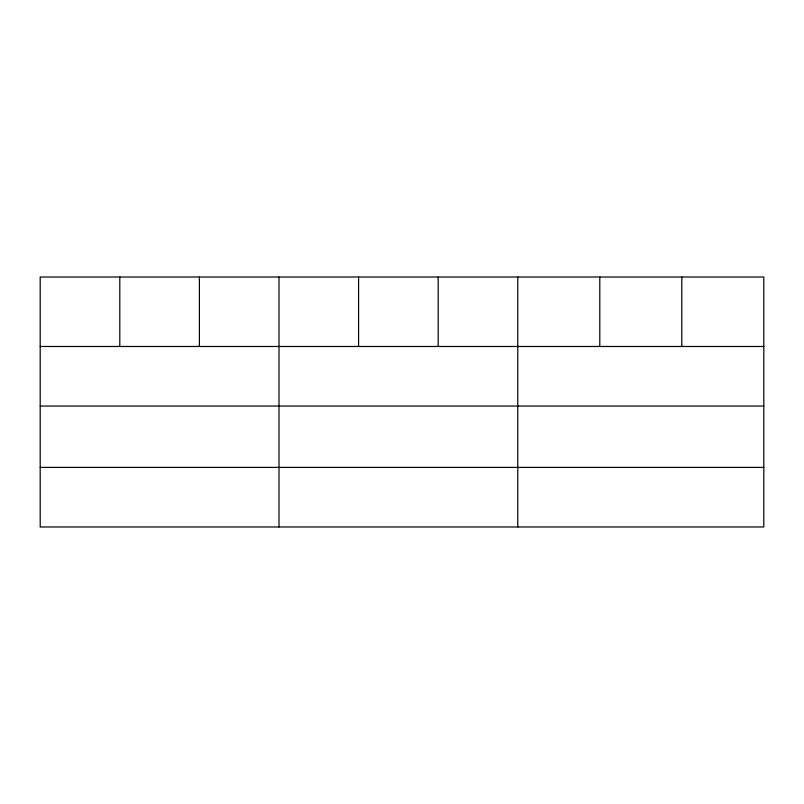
<?xml version="1.0" encoding="UTF-8"?>
<svg xmlns="http://www.w3.org/2000/svg" width="804" height="804" viewBox="0 0 804 804"><rect width="100%" height="100%" fill="white"/><g stroke="black" fill="none" stroke-linecap="round" stroke-linejoin="round"><path stroke-width="1.21" d="M763.8 406.05L763.8 277.018L40.2 277.018L40.2 526.982L763.8 526.982L763.8 406.05L40.2 406.05M40.2 346.484L763.8 346.484M40.2 467.415L763.8 467.415M681.792 277.018L681.792 346.484M599.784 277.018L599.784 346.484M517.776 277.018L517.776 526.982M438.18 277.018L438.18 346.484M358.584 277.018L358.584 346.484M278.988 277.018L278.988 526.982M199.392 277.018L199.392 346.484M119.796 277.018L119.796 346.484"/></g></svg>
